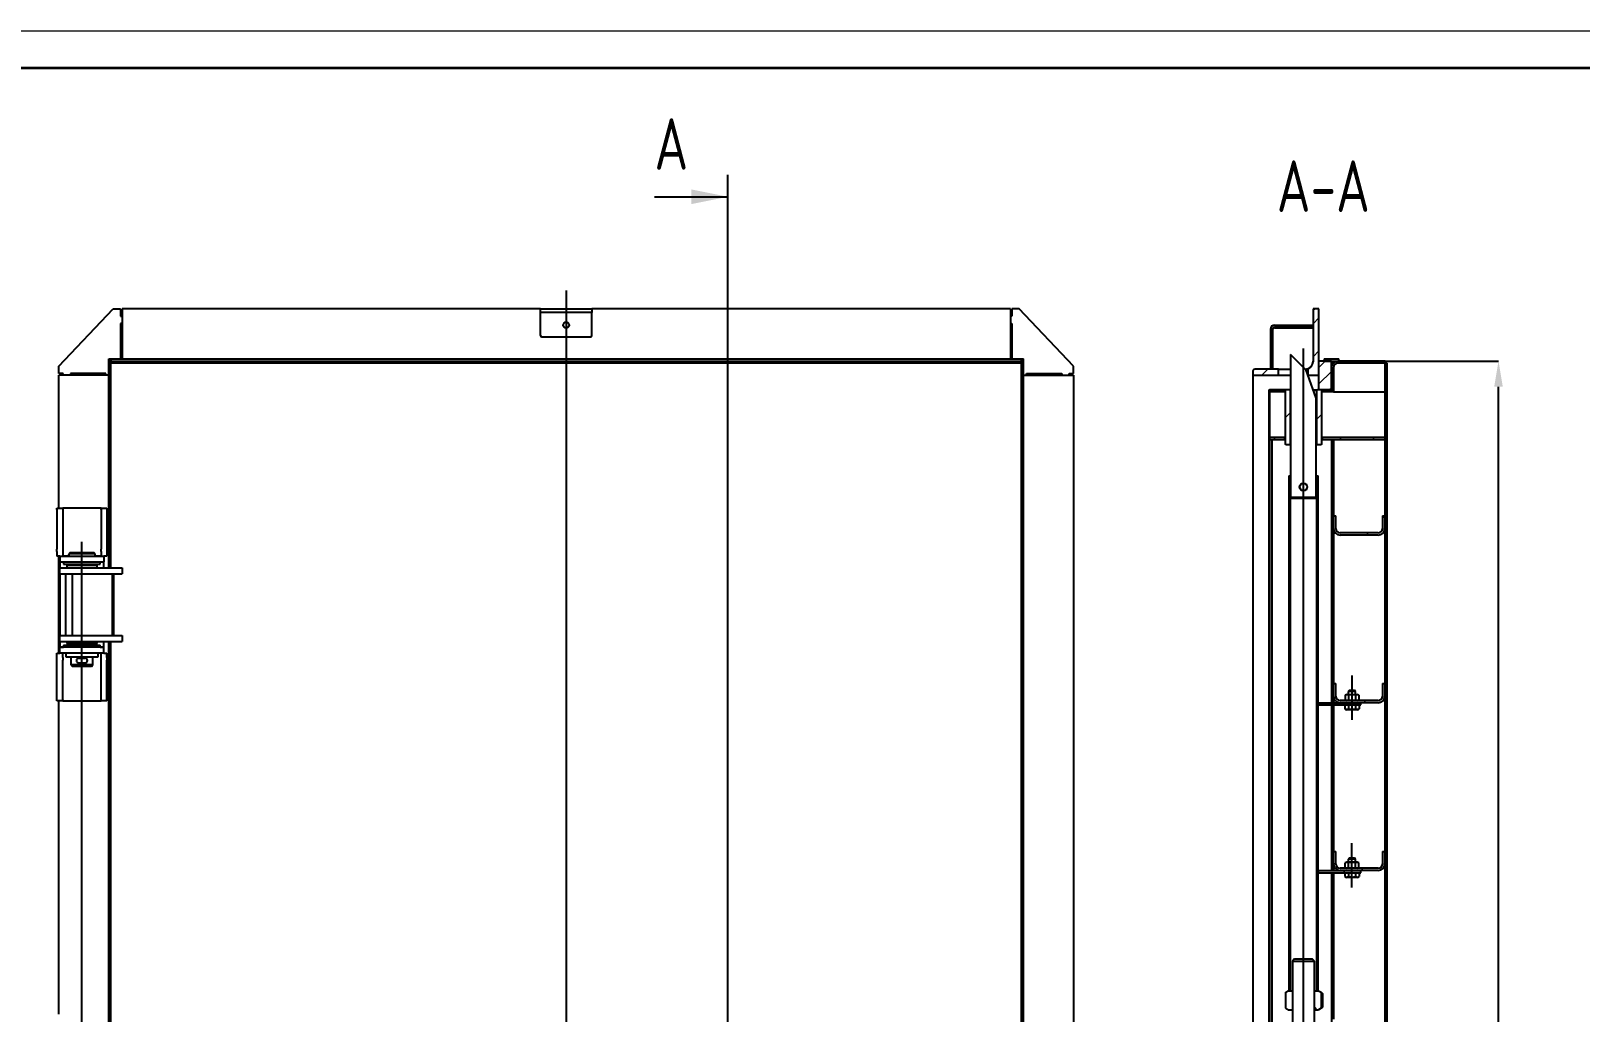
# Model space of a CAD drawing. Header units: millimetres. Extents: x 0 to 594, y 0 to 420.
# Drawn here: x 142.2 to 352.8, y 286.6 to 420 of the extents above; entities that cross this region are included whole.
import ezdxf

# ---------------------------------------------------------------- set-up
doc = ezdxf.new("R2010")
doc.units = ezdxf.units.MM
doc.header["$PDSIZE"] = -1
doc.layers.add('FORMAT', color=7, linetype='Continuous')
doc.layers.add('HIDDEN', color=30, linetype='Continuous')
doc.styles.add('GOST-2.304_Type-B', font='')
doc.styles.add('SLDTEXTSTYLE0', font='TXT', dxfattribs={"width": 0.7, "bigfont": 'bigfont'})
doc.styles.add('SLDTEXTSTYLE1', font='TXT', dxfattribs={"width": 0.7})
doc.styles.get('GOST-2.304_Type-B').set_extended_font_data('GOST Common')
doc.dimstyles.new('SLDDIMSTYLE0', dxfattribs={"dimtxt": 3.5, "dimasz": 3.5, "dimexe": 0, "dimexo": 0.0625, "dimgap": 0.875, "dimtad": 2, "dimdec": 1, "dimlfac": 10, "dimrnd": 1e-09, "dimzin": 12, "dimdsep": 46, "dimtxsty": 'SLDTEXTSTYLE1', "dimsah": 1, "dimcen": 0.09, "dimadec": 0, "dimazin": 3, "dimtfac": 1, "dimtdec": 1, "dimtofl": 0, "dimtmove": 0, "dimatfit": 3, "dimfxl": 1, "dimfrac": 2, "dimtolj": 1, "dimtzin": 12, "dimarcsym": 0})

# ---------------------------------------------------------------- blocks, each defined once
blk = doc.blocks.new('SW_HATCH_0')
at = {"color": 0, "linetype": 'Continuous', "lineweight": 18}
for p, q in [((0, 215.53), (-0.8, 214.73)), ((-6.6, 213.15), (-6.3, 212.85)), ((-3.53, 214.56), (-3.23, 214.26)), ((0, 211.04), (-0.8, 210.24)), ((-6.96, 208.56), (-7.76, 207.76)), ((-6.6, 208.66), (-6.51, 208.56)), ((0.87, 209.66), (0, 208.79)), ((1.82, 209.21), (2.04, 208.99)), ((5.86, 209.66), (6.16, 209.36)), ((1.7, 208.25), (0, 206.55)), ((9.3, 206.87), (9, 206.57)), ((-6.7, 204.34), (-6.8, 204.24)), ((-5.27, 205.76), (-5.57, 205.46)), ((1.7, 206), (1.46, 205.76)), ((-3.91, 202.64), (-4.6, 201.95)), ((0.4, 202.46), (-0.29, 201.77)), ((9.3, 202.38), (9, 202.08)), ((-6.7, 202.09), (-6.8, 201.99)), ((-6.7, 199.85), (-6.8, 199.75)), ((-6.19, 199.26), (-5.89, 198.96)), ((2.79, 199.26), (3.09, 198.96)), ((7.28, 199.26), (7.58, 198.96)), ((-6.7, 197.6), (-6.8, 197.5)), ((9.3, 197.89), (9, 197.59)), ((-6.7, 195.36), (-6.8, 195.26)), ((-6.7, 193.11), (-6.8, 193.01)), ((-3.9, 193.67), (-4.1, 193.47)), ((-0.1, 192.98), (-0.3, 192.78)), ((9.3, 193.4), (9, 193.1)), ((-6.7, 190.87), (-6.8, 190.77)), ((-6.7, 188.62), (-6.8, 188.52)), ((-3.9, 189.18), (-4.1, 188.98)), ((-0.1, 188.49), (-0.3, 188.29)), ((8.95, 188.56), (8.65, 188.26)), ((9.3, 188.91), (9, 188.61)), ((-6.7, 186.38), (-6.8, 186.28)), ((2.44, 186.53), (2.22, 186.32)), ((6.71, 186.31), (6.41, 186.01)), ((-6.7, 184.13), (-6.8, 184.03)), ((-3.9, 184.69), (-4.1, 184.49)), ((-0.1, 184), (-0.3, 183.8)), ((9.3, 184.41), (9, 184.11)), ((-6.7, 181.89), (-6.8, 181.79)), ((-6.7, 179.64), (-6.8, 179.54)), ((-3.9, 180.2), (-4.1, 180)), ((-0.1, 179.51), (-0.3, 179.31)), ((9.3, 179.92), (9, 179.62)), ((-6.7, 177.4), (-6.8, 177.3)), ((-6.7, 175.15), (-6.8, 175.05)), ((-3.9, 175.71), (-4.1, 175.51)), ((-0.1, 175.01), (-0.3, 174.81)), ((9.3, 175.43), (9, 175.13)), ((-6.7, 172.91), (-6.8, 172.81)), ((-6.7, 170.66), (-6.8, 170.56)), ((-3.9, 171.21), (-4.1, 171.01)), ((9.3, 170.94), (9, 170.64)), ((-0.1, 170.52), (-0.3, 170.32)), ((-6.7, 168.41), (-6.8, 168.31)), ((-3.9, 166.72), (-4.1, 166.52)), ((9.3, 166.45), (9, 166.15)), ((-6.7, 166.17), (-6.8, 166.07)), ((-0.1, 166.03), (-0.3, 165.83)), ((8.66, 165.81), (8.65, 165.8)), ((-6.7, 163.92), (-6.8, 163.82)), ((-3.9, 162.23), (-4.1, 162.03)), ((2.32, 163.96), (2.09, 163.73)), ((2.92, 163.21), (3.22, 162.91)), ((6.36, 163.51), (6.06, 163.21)), ((-6.7, 161.68), (-6.8, 161.58)), ((-0.1, 161.54), (-0.3, 161.34)), ((9.3, 161.96), (9, 161.66)), ((-6.7, 159.43), (-6.8, 159.33)), ((-6.7, 157.19), (-6.8, 157.09)), ((-3.9, 157.74), (-4.1, 157.54)), ((-0.1, 157.05), (-0.3, 156.85)), ((9.3, 157.47), (9, 157.17)), ((-6.7, 154.94), (-6.8, 154.84)), ((-6.7, 152.7), (-6.8, 152.6)), ((-3.9, 153.25), (-4.1, 153.05)), ((-0.1, 152.56), (-0.3, 152.36)), ((9.3, 152.98), (9, 152.68)), ((-6.7, 148.21), (-6.8, 148.11)), ((-3.9, 148.76), (-4.1, 148.56)), ((-0.1, 148.07), (-0.3, 147.87)), ((9.3, 148.49), (9, 148.19)), ((-6.7, 145.96), (-6.8, 145.86)), ((-6.7, 143.72), (-6.8, 143.62)), ((-3.9, 144.27), (-4.1, 144.07)), ((-0.1, 143.58), (-0.3, 143.38)), ((9.3, 144), (9, 143.7)), ((-6.7, 141.47), (-6.8, 141.37)), ((2.3, 141.49), (2.01, 141.2)), ((-6.7, 139.23), (-6.8, 139.13)), ((-3.9, 139.78), (-4.1, 139.58)), ((-0.1, 139.09), (-0.3, 138.89)), ((3.27, 140.41), (3.57, 140.11)), ((6.01, 140.71), (5.71, 140.41)), ((9.3, 139.51), (9, 139.21)), ((-6.7, 136.98), (-6.8, 136.88)), ((-3.9, 135.29), (-4.1, 135.09)), ((9.3, 135.02), (9, 134.72)), ((-6.7, 134.74), (-6.8, 134.64)), ((-0.1, 134.6), (-0.3, 134.4)), ((-6.7, 132.49), (-6.8, 132.39)), ((-3.9, 130.8), (-4.1, 130.6)), ((-6.7, 130.25), (-6.8, 130.15)), ((-0.1, 130.11), (-0.3, 129.91)), ((9.3, 130.53), (9, 130.23)), ((-6.7, 128), (-6.8, 127.9)), ((-6.7, 125.76), (-6.8, 125.66)), ((-3.9, 126.31), (-4.1, 126.11)), ((-0.1, 125.62), (-0.3, 125.42)), ((9.3, 126.04), (9, 125.74)), ((-6.7, 123.51), (-6.8, 123.41)), ((-6.7, 121.27), (-6.8, 121.17)), ((-0.6, 121.83), (-0.26, 121.49)), ((9.3, 121.55), (9, 121.25)), ((-6.7, 119.02), (-6.8, 118.92)), ((2.3, 119.04), (2, 118.74)), ((-6.7, 116.78), (-6.8, 116.68)), ((0.28, 116.46), (0.58, 116.16)), ((4.77, 116.46), (5.07, 116.16)), ((5.66, 117.91), (5.36, 117.61)), ((9.3, 117.06), (9, 116.76)), ((-6.7, 114.53), (-6.8, 114.43)), ((-6.7, 112.29), (-6.8, 112.19)), ((-4.45, 112.29), (-6.7, 110.04)), ((0.04, 112.29), (-1.1, 111.16)), ((-0.94, 113.19), (-0.7, 112.95)), ((9.3, 112.57), (9, 112.27)), ((-6.7, 110.04), (-6.8, 109.94)), ((2.54, 110.3), (2.04, 109.8)), ((6.29, 109.56), (6, 109.27)), ((11.35, 110.13), (10.95, 109.73)), ((-10.5, 109.28), (-10.04, 108.82)), ((-7.33, 109.41), (-7.72, 109.03)), ((3.37, 108.89), (3.2, 109.06)), ((11.92, 109.31), (12.2, 109.03)), ((-12.05, 106.34), (-11.92, 106.21)), ((-7.88, 106.66), (-7.69, 106.47)), ((-6.7, 105.55), (-6.8, 105.45)), ((-5.76, 106.5), (-6.7, 105.55)), ((2.54, 105.81), (2.04, 105.31)), ((3.23, 106.5), (2.84, 106.11)), ((7.76, 106.54), (7.18, 105.96)), ((11.35, 105.64), (10.95, 105.24)), ((-6.7, 103.31), (-6.8, 103.21)), ((-3.32, 104.44), (-5.5, 102.26)), ((1.1, 104.37), (-0.04, 103.23)), ((9.3, 103.59), (9, 103.29)), ((-6.7, 101.06), (-6.8, 100.96)), ((-0.3, 99.08), (-0.28, 99.06)), ((3.91, 99.36), (4.21, 99.06)), ((8.4, 99.36), (8.7, 99.06)), ((9.3, 99.1), (9, 98.8)), ((-6.7, 98.82), (-6.8, 98.72)), ((3.62, 97.91), (3.32, 97.61)), ((8.11, 97.91), (7.81, 97.61)), ((-6.7, 96.57), (-6.8, 96.47)), ((2.3, 96.59), (2, 96.29)), ((-6.7, 94.33), (-6.8, 94.23)), ((-4.21, 94.01), (-3.6, 93.4)), ((9.3, 94.61), (9, 94.31)), ((-6.7, 92.08), (-6.8, 91.98)), ((-6.7, 89.84), (-6.8, 89.74)), ((-3.9, 90.39), (-4.1, 90.19)), ((-0.1, 89.7), (-0.3, 89.5)), ((9.3, 90.12), (9, 89.82)), ((-6.7, 87.59), (-6.8, 87.49)), ((-6.7, 85.35), (-6.8, 85.25)), ((-3.9, 85.9), (-4.1, 85.7)), ((-0.1, 85.21), (-0.3, 85.01)), ((9.3, 85.63), (9, 85.33)), ((-6.7, 83.1), (-6.8, 83)), ((-6.7, 80.86), (-6.8, 80.76)), ((-3.9, 81.41), (-4.1, 81.21)), ((-0.1, 80.72), (-0.3, 80.52)), ((9.3, 81.14), (9, 80.84)), ((-6.7, 78.61), (-6.8, 78.51)), ((-6.7, 76.37), (-6.8, 76.27)), ((-3.9, 76.92), (-4.1, 76.72)), ((-0.1, 76.23), (-0.3, 76.03)), ((9.3, 76.65), (9, 76.35)), ((-6.7, 74.12), (-6.8, 74.02)), ((0.92, 75.41), (1.22, 75.11)), ((2.3, 74.14), (2, 73.84)), ((3.27, 75.11), (2.97, 74.81)), ((5.41, 75.41), (5.7, 75.12)), ((7.76, 75.11), (7.46, 74.81)), ((-6.7, 71.88), (-6.8, 71.78)), ((-3.9, 72.43), (-4.1, 72.23)), ((-0.1, 71.74), (-0.3, 71.54)), ((9.3, 72.16), (9, 71.86)), ((-6.7, 69.63), (-6.8, 69.53)), ((-3.9, 67.94), (-4.1, 67.74)), ((9.3, 67.67), (9, 67.37)), ((-6.7, 67.39), (-6.8, 67.29)), ((-0.1, 67.25), (-0.3, 67.05)), ((-6.7, 65.14), (-6.8, 65.04)), ((-3.9, 63.45), (-4.1, 63.25)), ((-6.7, 62.9), (-6.8, 62.8)), ((-0.1, 62.76), (-0.3, 62.56)), ((9.3, 63.18), (9, 62.88)), ((-6.7, 60.65), (-6.8, 60.55)), ((-6.7, 58.41), (-6.8, 58.31)), ((-3.9, 58.96), (-4.1, 58.76)), ((-0.1, 58.27), (-0.3, 58.07)), ((9.3, 58.69), (9, 58.39)), ((-6.7, 56.16), (-6.8, 56.06)), ((-6.7, 53.92), (-6.8, 53.82)), ((-3.9, 54.47), (-4.1, 54.27)), ((-0.1, 53.78), (-0.3, 53.58)), ((9.3, 54.2), (9, 53.9)), ((-6.7, 51.67), (-6.8, 51.57)), ((1.27, 52.61), (1.57, 52.31)), ((2.92, 52.31), (2, 51.39)), ((7.41, 52.31), (7.11, 52.01)), ((-6.7, 49.43), (-6.8, 49.33)), ((-3.9, 49.98), (-4.1, 49.78)), ((-0.1, 49.29), (-0.3, 49.09)), ((9.3, 49.71), (9, 49.41)), ((-6.7, 47.18), (-6.8, 47.08)), ((-6.7, 44.94), (-6.8, 44.84)), ((-3.9, 45.49), (-4.1, 45.29)), ((-0.1, 44.8), (-0.3, 44.6)), ((9.3, 45.22), (9, 44.92)), ((-6.7, 42.69), (-6.8, 42.59)), ((-6.7, 40.45), (-6.8, 40.35)), ((-3.9, 41), (-4.1, 40.8)), ((-0.1, 40.31), (-0.3, 40.11)), ((9.3, 40.73), (9, 40.43)), ((-6.7, 35.96), (-6.8, 35.86)), ((-0.1, 35.82), (-0.3, 35.62)), ((9.3, 36.24), (9, 35.94)), ((-6.7, 33.71), (-6.8, 33.61)), ((-3.9, 32.02), (-4.1, 31.82)), ((9.3, 31.75), (9, 31.45)), ((-6.7, 31.47), (-6.8, 31.37)), ((-0.1, 31.33), (-0.3, 31.13)), ((7.06, 29.51), (6.76, 29.21)), ((-6.7, 29.22), (-6.8, 29.12)), ((-3.9, 27.53), (-4.1, 27.33)), ((2.45, 29.39), (2.12, 29.06)), ((-6.7, 26.98), (-6.8, 26.88)), ((-0.1, 26.84), (-0.3, 26.64)), ((9.3, 27.26), (9, 26.96)), ((-6.7, 24.73), (-6.8, 24.63)), ((-6.7, 22.49), (-6.8, 22.39)), ((-3.9, 23.04), (-4.1, 22.84)), ((-0.1, 22.35), (-0.3, 22.15)), ((9.3, 22.77), (9, 22.47)), ((-6.7, 20.24), (-6.8, 20.14)), ((-6.7, 18), (-6.8, 17.9)), ((9.3, 18.28), (9, 17.98)), ((-6.7, 15.75), (-6.8, 15.65)), ((1.4, 16.56), (1.7, 16.26)), ((5.89, 16.56), (6.19, 16.26)), ((-6.7, 13.51), (-6.8, 13.41)), ((-3.91, 14.05), (-4.6, 13.36)), ((0.4, 13.87), (-0.29, 13.18)), ((9.3, 13.79), (9, 13.49)), ((-6.7, 11.26), (-6.8, 11.16)), ((0.78, 9.76), (0, 8.98)), ((1.7, 8.44), (0, 6.74)), ((1.08, 10.06), (0.78, 9.76)), ((9.3, 9.3), (9, 9)), ((-6.6, 6.6), (-6.3, 6.3)), ((-5.71, 7.76), (-6.51, 6.96)), ((-1.22, 7.76), (-1.5, 7.48)), ((1.7, 7.28), (2, 6.98)), ((0, 4.49), (-0.8, 3.69)), ((1.23, 5.72), (1.07, 5.56)), ((2.82, 6.16), (3.12, 5.86)), ((7.31, 6.16), (7.61, 5.86)), ((-6.6, 2.11), (-6.3, 1.81)), ((-5.75, 1.26), (-5.45, 0.96)), ((-1.26, 1.26), (-0.96, 0.96)), ((0, 0), (-0.8, -0.8))]:
    blk.add_line(p, q, dxfattribs=at)
blk = doc.blocks.new('*D60')
at = {"layer": 'Defpoints', "color": 0, "transparency": 16777216}
for p in [(326.3, 375.13), (341.72, 375.13), (319, 171.03)]:
    blk.add_point(p, dxfattribs=at)
at = {"layer": 'FORMAT', "color": 0, "lineweight": -2, "transparency": 16777216}
for p, q in [((326.36, 375.13), (341.72, 375.13)), ((341.72, 174.53), (341.72, 371.63)), ((319.06, 171.03), (341.72, 171.03))]:
    blk.add_line(p, q, dxfattribs=at)
at = {"layer": 'FORMAT', "color": 0, "transparency": 16777216}
for points in [[(341.14, 371.63), (342.31, 371.63), (341.72, 375.13)], [(341.14, 174.53), (342.31, 174.53), (341.72, 171.03)]]:
    blk.add_solid(points, dxfattribs=at)
at = {"layer": 'FORMAT', "color": 0, "transparency": 16777216, "insert": (342.6, 273.23), "char_height": 6, "attachment_point": 2, "rotation": 90, "style": 'GOST-2.304_Type-B'}
blk.add_mtext('\\A1;2041*', dxfattribs=at)

msp = doc.modelspace()

# ---------------------------------------------------------------- linework, layer by layer
at = {"color": 7, "linetype": 'Continuous', "lineweight": 35}
msp.add_line((20, 415), (589, 415), dxfattribs=at)
at = {"layer": 'FORMAT'}
for p, q in [((236.949, 141.134), (236.949, 400.461)), ((226.949, 397.461), (236.949, 397.461)), ((214.949, 384.741), (214.949, 160.755)), ((145.949, 374.428), (153.349, 382.228)), ((153.349, 382.228), (154.349, 382.228)), ((154.349, 382.228), (154.349, 381.228)), ((211.449, 382.228), (154.549, 382.228)), ((154.549, 382.228), (154.549, 375.428)), ((211.449, 381.728), (211.449, 382.228)), ((211.449, 382.228), (214.949, 382.228)), ((214.949, 381.728), (211.449, 381.728)), ((211.449, 381.228), (211.449, 381.728)), ((214.949, 382.228), (218.449, 382.228)), ((218.449, 381.728), (214.949, 381.728)), ((218.449, 382.228), (218.449, 381.728)), ((275.349, 382.228), (218.449, 382.228)), ((218.449, 381.228), (218.449, 381.728)), ((275.349, 382.228), (275.349, 375.428)), ((275.549, 382.228), (275.549, 381.228)), ((276.549, 382.228), (275.549, 382.228)), ((283.949, 374.428), (276.549, 382.228)), ((316.829, 382.228), (316.499, 382.228)), ((316.499, 382.228), (316.499, 381.898)), ((316.499, 381.898), (316.499, 375.028)), ((317.299, 382.228), (316.829, 382.228)), ((317.299, 373.228), (317.299, 382.228)), ((154.349, 381.228), (154.549, 381.228)), ((154.549, 380.228), (154.349, 380.228)), ((154.349, 380.228), (154.349, 375.428)), ((154.549, 381.228), (154.549, 380.228)), ((211.449, 378.628), (211.449, 381.228)), ((218.449, 378.628), (218.449, 381.228)), ((275.349, 381.228), (275.349, 380.228)), ((275.549, 381.228), (275.349, 381.228)), ((275.349, 380.228), (275.549, 380.228)), ((275.549, 380.228), (275.549, 375.428)), ((310.701, 379.478), (310.699, 379.478)), ((310.699, 379.428), (310.699, 374.028)), ((310.999, 379.428), (310.999, 374.028)), ((311.299, 380.028), (316.499, 380.028)), ((311.299, 379.728), (316.499, 379.728)), ((311.299, 379.658), (316.499, 379.658)), ((316.499, 380.028), (316.499, 379.728)), ((211.649, 378.428), (218.249, 378.428)), ((152.749, 347.028), (152.749, 375.428)), ((152.749, 375.428), (153.049, 375.428)), ((153.049, 375.428), (276.849, 375.428)), ((153.049, 375.428), (153.049, 375.128)), ((153.049, 374.828), (153.049, 375.428)), ((153.049, 375.128), (153.349, 375.128)), ((153.349, 374.828), (153.349, 375.128)), ((153.349, 375.128), (153.949, 375.128)), ((153.949, 375.128), (275.949, 375.128)), ((275.949, 375.128), (276.549, 375.128)), ((276.549, 375.128), (276.849, 375.128)), ((276.549, 375.128), (276.549, 374.828)), ((276.849, 375.428), (276.849, 375.128)), ((276.849, 375.428), (277.149, 375.428)), ((276.849, 374.828), (276.849, 375.428)), ((277.149, 171.028), (277.149, 375.428)), ((313.449, 376.015), (313.449, 356.615)), ((315.549, 373.915), (313.449, 376.015)), ((315.199, 169.154), (315.199, 376.847)), ((318.999, 375.128), (317.299, 375.128)), ((317.299, 371.228), (317.299, 375.128)), ((317.999, 375.428), (319.999, 375.428)), ((317.999, 375.428), (317.999, 375.128)), ((317.999, 375.128), (319.999, 375.128)), ((318.999, 371.228), (318.999, 375.128)), ((326.299, 375.128), (319.899, 375.128)), ((319.999, 375.128), (319.999, 375.428)), ((326.299, 375.128), (326.299, 374.828)), ((145.949, 373.428), (145.949, 374.428)), ((146.549, 373.428), (145.949, 373.428)), ((145.949, 355.128), (145.949, 373.228)), ((152.749, 373.228), (145.949, 373.228)), ((146.549, 373.228), (146.549, 373.428)), ((147.549, 373.228), (146.549, 373.228)), ((152.349, 373.428), (147.549, 373.428)), ((147.549, 373.428), (147.549, 373.228)), ((152.349, 373.228), (152.349, 373.428)), ((152.749, 373.228), (152.349, 373.228)), ((153.049, 347.028), (153.049, 374.828)), ((153.949, 374.828), (153.049, 374.828)), ((275.949, 374.828), (153.949, 374.828)), ((276.849, 374.828), (275.949, 374.828)), ((276.849, 171.628), (276.849, 374.828)), ((277.149, 373.228), (277.549, 373.228)), ((277.149, 373.228), (283.949, 373.228)), ((277.549, 373.428), (282.349, 373.428)), ((277.549, 373.228), (277.549, 373.428)), ((282.349, 373.428), (282.349, 373.228)), ((282.349, 373.228), (283.349, 373.228)), ((283.349, 373.428), (283.949, 373.428)), ((283.349, 373.228), (283.349, 373.428)), ((283.949, 373.428), (283.949, 374.428)), ((283.949, 373.228), (283.949, 173.228)), ((308.299, 373.698), (308.299, 373.228)), ((308.299, 373.228), (311.799, 373.228)), ((308.299, 373.228), (308.299, 274.278)), ((311.799, 374.028), (308.629, 374.028)), ((310.999, 374.028), (310.699, 374.028)), ((311.799, 373.228), (311.799, 374.028)), ((311.799, 374.028), (313.449, 374.028)), ((311.799, 373.228), (313.449, 373.228)), ((315.436, 374.028), (315.499, 374.028)), ((316.949, 370.069), (315.549, 373.915)), ((315.799, 374.074), (315.799, 373.228)), ((315.799, 373.228), (317.299, 373.228)), ((318.999, 374.228), (318.999, 371.253)), ((319.299, 374.228), (319.299, 371.253)), ((326.299, 374.828), (319.899, 374.828)), ((326.299, 374.828), (326.599, 374.828)), ((326.299, 274.888), (326.299, 374.828)), ((326.599, 274.888), (326.599, 374.828)), ((310.499, 371.228), (310.599, 371.228)), ((310.499, 371.228), (310.499, 274.903)), ((310.599, 371.228), (310.599, 274.903)), ((312.674, 371.228), (310.599, 371.228)), ((310.599, 370.928), (310.599, 371.228)), ((312.674, 370.928), (310.599, 370.928)), ((312.674, 370.928), (312.674, 371.228)), ((312.798, 371.228), (312.674, 371.228)), ((312.699, 370.928), (312.674, 370.928)), ((312.699, 371.128), (312.799, 371.228)), ((312.699, 371.128), (312.699, 363.828)), ((313.289, 371.228), (312.799, 371.228)), ((313.289, 371.228), (313.389, 371.128)), ((313.289, 371.228), (313.449, 371.228)), ((313.389, 371.128), (313.389, 363.828)), ((313.449, 371.128), (313.389, 371.128)), ((316.527, 371.228), (317.109, 371.228)), ((317.009, 371.128), (316.563, 371.128)), ((317.009, 371.128), (317.109, 371.228)), ((317.009, 363.828), (317.009, 371.128)), ((317.599, 371.228), (317.109, 371.228)), ((318.999, 371.228), (317.299, 371.228)), ((317.599, 371.228), (317.699, 371.128)), ((317.699, 363.828), (317.699, 371.128)), ((317.724, 370.928), (317.699, 370.928)), ((317.724, 371.228), (317.724, 370.928)), ((319.299, 371.228), (317.724, 371.228)), ((319.299, 370.928), (317.724, 370.928)), ((318.999, 371.253), (319.299, 371.253)), ((319.299, 371.253), (319.299, 371.228)), ((319.299, 371.228), (319.299, 370.928)), ((319.299, 370.928), (326.199, 370.928)), ((316.949, 356.615), (316.949, 370.069)), ((312.674, 364.728), (310.599, 364.728)), ((310.599, 364.428), (310.599, 364.728)), ((312.674, 364.428), (310.599, 364.428)), ((310.899, 364.428), (310.899, 277.478)), ((312.674, 364.428), (312.674, 364.728)), ((312.699, 364.728), (312.674, 364.728)), ((312.674, 364.428), (312.699, 364.428)), ((317.724, 364.728), (317.699, 364.728)), ((317.699, 364.428), (317.724, 364.428)), ((317.724, 364.728), (317.724, 364.428)), ((326.299, 364.728), (317.724, 364.728)), ((326.299, 364.428), (317.724, 364.428)), ((318.999, 364.428), (318.999, 328.678)), ((319.299, 364.428), (319.299, 354.078)), ((326.299, 364.728), (326.299, 364.428)), ((312.799, 363.728), (312.699, 363.828)), ((313.289, 363.728), (312.799, 363.728)), ((313.389, 363.828), (313.289, 363.728)), ((313.449, 363.728), (313.289, 363.728)), ((313.389, 363.828), (313.449, 363.828)), ((316.949, 363.828), (317.009, 363.828)), ((317.109, 363.728), (316.949, 363.728)), ((317.109, 363.728), (317.009, 363.828)), ((317.599, 363.728), (317.109, 363.728)), ((317.699, 363.828), (317.599, 363.728)), ((313.199, 359.515), (313.199, 289.515)), ((313.199, 359.515), (313.399, 359.515)), ((313.399, 359.515), (313.399, 289.515)), ((313.399, 359.515), (313.449, 359.515)), ((316.949, 359.515), (316.999, 359.515)), ((316.999, 359.515), (317.199, 359.515)), ((316.999, 289.515), (316.999, 359.515)), ((317.199, 289.515), (317.199, 359.515)), ((313.449, 356.615), (313.549, 356.515)), ((313.449, 356.615), (316.949, 356.615)), ((313.549, 356.515), (315.199, 356.515)), ((315.199, 356.515), (316.849, 356.515)), ((316.849, 356.515), (316.949, 356.615)), ((145.699, 355.128), (146.499, 355.128)), ((145.699, 354.958), (145.699, 355.128)), ((145.699, 354.958), (145.699, 349.57)), ((146.499, 355.128), (146.499, 354.958)), ((151.699, 355.128), (146.499, 355.128)), ((146.499, 354.958), (146.499, 349.57)), ((151.699, 355.128), (152.499, 355.128)), ((151.699, 354.958), (151.699, 355.128)), ((151.699, 354.958), (151.699, 349.57)), ((152.499, 355.128), (152.499, 354.958)), ((152.499, 354.958), (152.499, 349.57)), ((319.299, 352.378), (319.299, 354.078)), ((319.299, 354.078), (319.599, 354.078)), ((319.599, 352.378), (319.599, 354.078)), ((325.949, 354.078), (325.949, 352.378)), ((325.949, 354.078), (326.249, 354.078)), ((326.249, 354.078), (326.249, 352.378)), ((319.299, 352.378), (319.299, 331.278)), ((325.349, 351.778), (320.199, 351.778)), ((149.099, 188.66), (149.099, 350.578)), ((325.349, 351.478), (320.199, 351.478)), ((145.699, 349.24), (145.699, 349.57)), ((145.699, 349.24), (145.699, 348.628)), ((146.099, 348.628), (145.699, 348.628)), ((145.949, 335.428), (145.949, 348.628)), ((146.099, 348.628), (146.099, 347.828)), ((146.099, 348.628), (146.321, 348.628)), ((146.099, 347.828), (146.321, 347.828)), ((146.099, 347.803), (146.099, 347.028)), ((146.599, 347.803), (146.099, 347.803)), ((146.321, 348.628), (151.876, 348.628)), ((146.321, 347.828), (151.876, 347.828)), ((146.499, 349.57), (146.499, 349.24)), ((146.499, 349.24), (146.499, 348.628)), ((146.499, 348.653), (147.099, 348.653)), ((146.599, 347.828), (146.599, 347.528)), ((147.499, 349.128), (147.299, 348.928)), ((147.299, 348.928), (147.299, 348.628)), ((150.899, 348.928), (147.299, 348.928)), ((147.499, 349.128), (150.699, 349.128)), ((150.899, 348.928), (150.699, 349.128)), ((150.899, 348.628), (150.899, 348.928)), ((151.099, 348.653), (151.699, 348.653)), ((151.599, 347.528), (151.599, 347.828)), ((152.099, 347.803), (151.599, 347.803)), ((151.699, 349.24), (151.699, 349.57)), ((151.699, 349.24), (151.699, 348.628)), ((151.876, 348.628), (152.099, 348.628)), ((151.876, 347.828), (152.099, 347.828)), ((152.499, 348.628), (152.099, 348.628)), ((152.099, 348.628), (152.099, 347.828)), ((152.099, 347.028), (152.099, 347.803)), ((152.499, 349.57), (152.499, 349.24)), ((152.499, 349.24), (152.499, 348.628)), ((146.049, 347.028), (146.049, 346.228)), ((146.049, 347.028), (147.667, 347.028)), ((146.049, 346.228), (147.667, 346.228)), ((146.099, 346.228), (146.099, 337.828)), ((146.599, 347.528), (151.599, 347.528)), ((146.849, 346.228), (146.849, 337.828)), ((147.149, 347.428), (147.049, 347.328)), ((147.049, 347.328), (147.049, 347.028)), ((151.149, 347.328), (147.049, 347.328)), ((147.149, 347.428), (151.049, 347.428)), ((147.599, 347.528), (147.599, 347.428)), ((147.667, 347.028), (152.876, 347.028)), ((147.667, 346.228), (152.876, 346.228)), ((147.769, 346.228), (147.769, 337.828)), ((150.599, 347.428), (150.599, 347.528)), ((151.149, 347.328), (151.049, 347.428)), ((151.149, 347.028), (151.149, 347.328)), ((152.876, 347.028), (153.627, 347.028)), ((152.876, 346.228), (153.627, 346.228)), ((153.244, 337.828), (153.244, 346.228)), ((153.432, 337.828), (153.432, 346.228)), ((153.627, 347.028), (154.049, 347.028)), ((153.627, 346.228), (154.049, 346.228)), ((154.049, 347.028), (154.549, 347.028)), ((154.049, 346.228), (154.549, 346.228)), ((154.549, 347.028), (154.549, 346.228)), ((146.049, 337.828), (146.049, 337.028)), ((146.049, 337.828), (147.667, 337.828)), ((146.049, 337.028), (147.667, 337.028)), ((146.099, 337.028), (146.099, 336.253)), ((147.049, 337.028), (147.049, 336.728)), ((147.667, 337.828), (152.876, 337.828)), ((147.667, 337.028), (152.876, 337.028)), ((151.149, 336.728), (151.149, 337.028)), ((152.099, 336.253), (152.099, 337.028)), ((152.749, 278.228), (152.749, 337.028)), ((152.876, 337.828), (153.627, 337.828)), ((152.876, 337.028), (153.627, 337.028)), ((153.049, 278.228), (153.049, 337.028)), ((153.627, 337.828), (154.049, 337.828)), ((153.627, 337.028), (154.049, 337.028)), ((154.049, 337.828), (154.549, 337.828)), ((154.049, 337.028), (154.549, 337.028)), ((154.549, 337.828), (154.549, 337.028)), ((145.699, 335.428), (146.099, 335.428)), ((145.699, 334.817), (145.699, 335.428)), ((146.099, 336.253), (146.599, 336.253)), ((146.099, 335.428), (146.099, 336.228)), ((146.321, 336.228), (146.099, 336.228)), ((146.321, 335.428), (146.099, 335.428)), ((151.876, 336.228), (146.321, 336.228)), ((151.876, 335.428), (146.321, 335.428)), ((146.499, 334.817), (146.499, 335.428)), ((146.899, 335.403), (146.499, 335.403)), ((146.599, 336.528), (146.599, 336.228)), ((146.599, 336.528), (151.599, 336.528)), ((146.899, 335.428), (146.899, 334.928)), ((146.899, 334.928), (149.099, 334.928)), ((147.049, 336.728), (147.149, 336.628)), ((147.049, 336.728), (151.149, 336.728)), ((151.049, 336.628), (147.149, 336.628)), ((147.599, 336.628), (147.599, 336.528)), ((147.599, 334.928), (147.599, 333.828)), ((149.099, 334.928), (151.299, 334.928)), ((150.599, 336.528), (150.599, 336.628)), ((150.599, 333.828), (150.599, 334.928)), ((151.049, 336.628), (151.149, 336.728)), ((151.299, 334.928), (151.299, 335.428)), ((151.699, 335.403), (151.299, 335.403)), ((151.599, 336.228), (151.599, 336.528)), ((151.599, 336.253), (152.099, 336.253)), ((151.699, 334.817), (151.699, 335.428)), ((152.099, 336.228), (151.876, 336.228)), ((152.099, 335.428), (151.876, 335.428)), ((152.099, 335.428), (152.099, 336.228)), ((152.099, 335.428), (152.499, 335.428)), ((152.499, 334.817), (152.499, 335.428)), ((145.699, 334.487), (145.699, 334.817)), ((145.699, 329.099), (145.699, 334.487)), ((146.499, 334.817), (146.499, 334.487)), ((146.499, 329.099), (146.499, 334.487)), ((147.599, 333.828), (147.799, 333.628)), ((150.599, 333.828), (147.599, 333.828)), ((150.399, 333.628), (147.799, 333.628)), ((148.649, 334.728), (149.549, 334.728)), ((148.649, 334.128), (149.549, 334.128)), ((150.399, 333.628), (150.599, 333.828)), ((151.699, 334.487), (151.699, 334.817)), ((151.699, 329.099), (151.699, 334.487)), ((152.499, 334.817), (152.499, 334.487)), ((152.499, 329.099), (152.499, 334.487)), ((319.299, 329.578), (319.299, 331.278)), ((319.299, 331.278), (319.599, 331.278)), ((319.599, 329.578), (319.599, 331.278)), ((321.799, 332.378), (321.799, 326.378)), ((325.949, 331.278), (325.949, 329.578)), ((325.949, 331.278), (326.249, 331.278)), ((326.249, 331.278), (326.249, 329.578)), ((145.699, 328.928), (145.699, 329.099)), ((146.499, 328.928), (145.699, 328.928)), ((145.949, 286.328), (145.949, 328.928)), ((146.499, 329.099), (146.499, 328.928)), ((146.499, 328.928), (151.699, 328.928)), ((151.699, 328.928), (151.699, 329.099)), ((152.499, 328.928), (151.699, 328.928)), ((152.499, 329.099), (152.499, 328.928)), ((317.199, 328.678), (317.199, 328.378)), ((317.199, 328.678), (322.999, 328.678)), ((319.299, 329.578), (319.299, 328.678)), ((325.349, 328.978), (320.199, 328.978)), ((325.349, 328.678), (320.199, 328.678)), ((321.079, 329.818), (320.875, 329.701)), ((320.875, 329.701), (320.875, 329.096)), ((320.875, 329.096), (321.079, 328.978)), ((321.079, 329.818), (322.159, 329.818)), ((321.449, 330.378), (321.299, 330.228)), ((321.299, 330.228), (321.299, 329.818)), ((322.299, 330.228), (321.299, 330.228)), ((321.337, 329.701), (321.337, 329.096)), ((321.449, 330.378), (322.149, 330.378)), ((322.299, 330.228), (322.149, 330.378)), ((322.159, 329.818), (322.519, 329.818)), ((322.261, 329.701), (322.261, 329.096)), ((322.299, 329.818), (322.299, 330.228)), ((322.722, 329.701), (322.519, 329.818)), ((322.519, 328.978), (322.722, 329.096)), ((322.722, 329.701), (322.722, 329.096)), ((322.999, 328.378), (322.999, 328.678)), ((317.199, 328.378), (322.999, 328.378)), ((318.999, 328.378), (318.999, 305.878)), ((319.299, 328.378), (319.299, 308.478)), ((320.817, 328.378), (320.817, 327.863)), ((320.817, 327.863), (321.034, 327.738)), ((322.564, 327.738), (321.034, 327.738)), ((321.308, 328.378), (321.308, 327.863)), ((322.289, 328.378), (322.289, 327.863)), ((322.564, 327.738), (322.78, 327.863)), ((322.78, 328.378), (322.78, 327.863)), ((319.299, 306.778), (319.299, 308.478)), ((319.299, 308.478), (319.599, 308.478)), ((319.599, 306.778), (319.599, 308.478)), ((321.449, 307.578), (321.299, 307.428)), ((321.449, 307.578), (322.149, 307.578)), ((321.799, 303.578), (321.799, 309.578)), ((322.299, 307.428), (322.149, 307.578)), ((325.949, 308.478), (325.949, 306.778)), ((325.949, 308.478), (326.249, 308.478)), ((326.249, 308.478), (326.249, 306.778)), ((317.199, 305.878), (317.199, 305.578)), ((317.199, 305.878), (322.999, 305.878)), ((317.199, 305.578), (322.999, 305.578)), ((318.999, 305.578), (318.999, 281.928)), ((319.299, 306.778), (319.299, 305.878)), ((319.299, 305.578), (319.299, 285.678)), ((325.349, 306.178), (320.199, 306.178)), ((325.349, 305.878), (320.199, 305.878)), ((320.817, 305.578), (320.817, 305.063)), ((321.079, 307.018), (320.875, 306.901)), ((320.875, 306.296), (320.875, 306.901)), ((320.875, 306.296), (321.079, 306.178)), ((321.439, 307.018), (321.079, 307.018)), ((321.439, 306.178), (321.079, 306.178)), ((321.299, 307.428), (321.299, 307.018)), ((322.299, 307.428), (321.299, 307.428)), ((321.308, 305.578), (321.308, 305.063)), ((321.337, 306.296), (321.337, 306.901)), ((322.519, 307.018), (321.439, 307.018)), ((322.519, 306.178), (321.439, 306.178)), ((322.261, 306.296), (322.261, 306.901)), ((322.289, 305.578), (322.289, 305.063)), ((322.299, 307.018), (322.299, 307.428)), ((322.722, 306.901), (322.519, 307.018)), ((322.519, 306.178), (322.722, 306.296)), ((322.722, 306.296), (322.722, 306.901)), ((322.78, 305.578), (322.78, 305.063)), ((322.999, 305.578), (322.999, 305.878)), ((320.817, 305.063), (321.034, 304.938)), ((322.564, 304.938), (321.034, 304.938)), ((322.564, 304.938), (322.78, 305.063)), ((313.999, 293.858), (313.699, 293.558)), ((313.699, 293.558), (313.699, 278.758)), ((313.699, 293.558), (315.052, 293.558)), ((313.999, 293.858), (315.081, 293.858)), ((315.052, 293.558), (316.699, 293.558)), ((315.081, 293.858), (316.399, 293.858)), ((316.699, 293.558), (316.399, 293.858)), ((316.699, 278.758), (316.699, 293.558)), ((312.795, 289.322), (313.129, 289.515)), ((312.795, 287.148), (312.795, 289.322)), ((313.129, 289.515), (313.699, 289.515)), ((313.199, 289.515), (313.399, 289.515)), ((316.699, 289.515), (317.269, 289.515)), ((316.999, 289.515), (317.199, 289.515)), ((317.269, 289.515), (317.603, 289.322)), ((317.603, 289.322), (317.785, 289.177)), ((317.603, 289.322), (317.603, 287.148)), ((317.785, 289.177), (317.785, 287.293)), ((313.129, 286.955), (312.795, 287.148)), ((313.129, 286.955), (313.699, 286.955)), ((316.699, 286.955), (317.269, 286.955)), ((317.603, 287.148), (317.269, 286.955)), ((317.785, 287.293), (317.603, 287.148))]:
    msp.add_line(p, q, dxfattribs=at)
at = {"layer": 'FORMAT', "flags": 128}
for points in [[(311.113, 379.659), (311.21, 379.663), (311.238, 379.661)], [(311.235, 379.663), (311.218, 379.663), (311.17, 379.663)]]:
    msp.add_lwpolyline(points, dxfattribs=at)
at = {"layer": 'FORMAT'}
for centre, radius in [((214.949, 380.028), 0.4), ((315.199, 358.015), 0.525), ((315.199, 358.015), 0.5)]:
    msp.add_circle(centre, radius, dxfattribs=at)
for centre, radius, start, end in [((316.829, 381.898), 0.33, 90, 180), ((311.299, 379.428), 0.6, 90, 180), ((311.299, 379.428), 0.3, 90, 180), ((310.702, 379.428), 0.301, 350.43579, 6.64732), ((311.238, 379.425), 0.24, 75.33159, 170.96286), ((211.649, 378.628), 0.2, 180, 270), ((218.249, 378.628), 0.2, 270, 0), ((315.399, 375.128), 1.1, 271.8896, 0), ((315.499, 375.028), 1, 287.4576, 0), ((319.899, 374.228), 0.9, 90, 180), ((308.629, 373.698), 0.33, 90, 180), ((315.499, 375.028), 1, 270, 275.73917), ((315.499, 375.028), 1, 275.73917, 287.4576), ((319.899, 374.228), 0.6, 90, 180), ((310.699, 370.828), 0.1, 90, 180), ((326.199, 370.828), 0.1, 0, 90), ((320.199, 352.378), 0.9, 180, 270), ((320.199, 352.378), 0.6, 180, 270), ((325.349, 352.378), 0.9, 270, 0), ((325.349, 352.378), 0.6, 270, 0), ((147.099, 348.603), 0.05, 30, 90), ((151.099, 348.603), 0.05, 90, 150), ((148.649, 334.428), 0.3, 90, 270), ((149.08, 334.364), 0.336, 224.50855, 273.16016), ((149.099, 334.463), 0.369, 45.97813, 134.02187), ((149.119, 334.362), 0.335, 266.46026, 315.62999), ((149.549, 334.428), 0.3, 270, 90), ((320.199, 329.578), 0.9, 180, 270), ((320.199, 329.578), 0.6, 180, 270), ((321.106, 329.348), 0.421, 56.74416, 123.25584), ((321.106, 329.448), 0.421, 236.73422, 303.26578), ((321.799, 328.217), 1.553, 72.703, 107.297), ((321.799, 330.579), 1.553, 252.703, 287.297), ((322.492, 329.352), 0.418, 56.49907, 123.50093), ((322.492, 329.445), 0.418, 236.49907, 303.50093), ((325.349, 329.578), 0.9, 270, 0), ((325.349, 329.578), 0.6, 270, 0), ((321.063, 328.234), 0.445, 236.49907, 303.50093), ((321.799, 329.439), 1.651, 252.703, 287.297), ((322.535, 328.238), 0.448, 236.77536, 303.22464), ((320.199, 306.778), 0.9, 180, 270), ((320.199, 306.778), 0.6, 180, 270), ((321.106, 306.552), 0.418, 56.49907, 123.50093), ((321.106, 306.645), 0.418, 236.49907, 303.50093), ((321.799, 305.417), 1.553, 72.703, 107.297), ((321.799, 307.779), 1.553, 252.703, 287.297), ((322.492, 306.549), 0.421, 56.73422, 123.26578), ((322.492, 306.648), 0.421, 236.74416, 303.25584), ((325.349, 306.778), 0.9, 270, 0), ((325.349, 306.778), 0.6, 270, 0), ((321.063, 305.434), 0.445, 236.49907, 303.50093), ((321.799, 306.639), 1.651, 252.703, 287.297), ((322.535, 305.438), 0.448, 236.77536, 303.22464)]:
    msp.add_arc(centre, radius, start, end, dxfattribs=at)
msp.add_solid([(236.949, 397.461), (231.949, 398.461), (231.949, 396.461)], dxfattribs=at)
at = {"layer": 'HIDDEN', "color": 1, "lineweight": 18}
msp.add_line((0, 420), (594, 420), dxfattribs=at)

# ---------------------------------------------------------------- block references
at = {"layer": 'FORMAT'}
msp.add_blockref('SW_HATCH_0', (317.299, 165.465), dxfattribs=at)

# ---------------------------------------------------------------- texts
at = {"layer": 'FORMAT', "char_height": 7, "style": 'SLDTEXTSTYLE0'}
for s, insert, attachment_point in [('А', (226.949, 408.144), 1), ('А-А', (317.901, 402.411), 2)]:
    msp.add_mtext(s, dxfattribs=dict(at, insert=insert, attachment_point=attachment_point))

# ---------------------------------------------------------------- dimensions: what is measured, and where the dimension line sits
at = {"layer": 'FORMAT'}
dim = msp.add_linear_dim(base=(341.724, 375.128), p1=(318.999, 171.028), p2=(326.299, 375.128), angle=90, text='<>*', dimstyle='SLDDIMSTYLE0', override={"dimtxt": 6, "dimtxsty": 'GOST-2.304_Type-B'}, dxfattribs=at)
dim.commit()
dim.dimension.update_dxf_attribs({"geometry": '*D60', "text_midpoint": (341.724, 273.228), "dimtype": 160})

doc.saveas('drawing.dxf')
